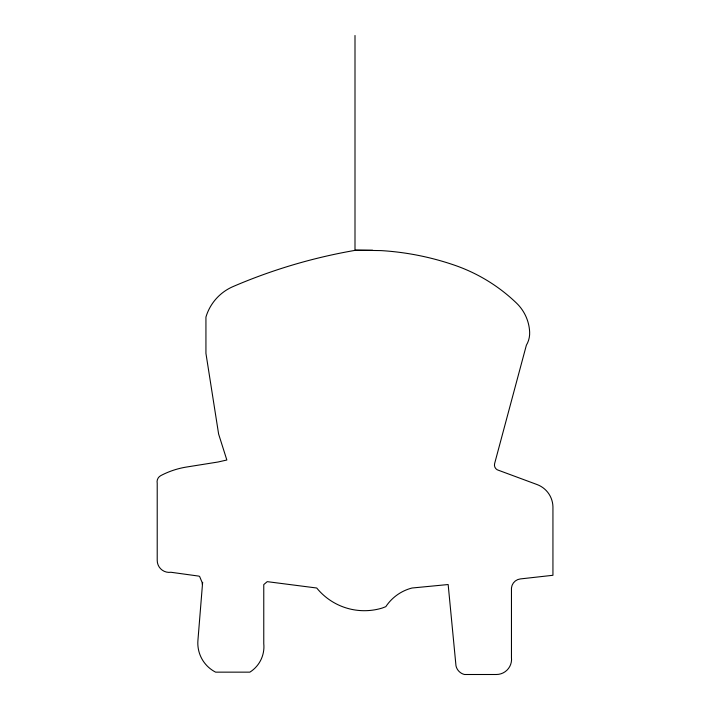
<?xml version="1.0" encoding="UTF-8"?>
<svg xmlns="http://www.w3.org/2000/svg" width="710" height="710" viewBox="0 0 710 710"><rect width="100%" height="100%" fill="white"/><g stroke="black" fill="none" stroke-linecap="round" stroke-linejoin="round"><path stroke-width="1.06" d="M202.412 583.176L202.634 582.324L197.921 640.438A32.642 32.642 0 0 0 215.6 672.148L249.876 672.148A30.06 30.06 0 0 0 263.765 643.579L263.765 584.587L267.226 581.65L316.731 588.013A61.371 61.371 0 0 0 382.299 608.026L385.823 606.659A44.721 44.721 0 0 1 412.031 588.013L448.161 584.534L455.989 665.847A11.369 11.369 0 0 0 460.692 672.796L461.606 673.364A11.369 11.369 0 0 0 464.606 674.5L496.379 674.5A15.185 15.185 0 0 0 511.457 657.549L511.457 588.013A10.064 10.064 0 0 1 520.359 578.925L552.939 575.286L552.939 506.683A24.317 24.317 0 0 0 537.079 484.557L498.775 470.375A5.485 5.485 0 0 1 494.622 463.586L526.359 345.246A23.678 23.678 0 0 0 529.651 332.04A42.982 42.982 0 0 0 516.525 303.117A168.518 168.518 0 0 0 454.595 265.212A276.811 276.811 0 0 0 380.977 250.595L355.896 250.222A542.254 542.254 0 0 0 233.093 286.556A48.218 48.218 0 0 0 205.935 317.059L205.935 353.367L218.618 434.058L226.845 460.009L217.988 462.015L186.623 467.02A83.78 83.78 0 0 0 160.788 475.62A6.985 6.985 0 0 0 157.212 483.253L157.212 560.394A11.999 11.999 0 0 0 170.941 572.269L198.782 576.103L199.608 576.431L202.412 583.176L202.066 583.993M355.896 250.222L372.617 250.213M355 35.5L355 250.559"/></g></svg>
